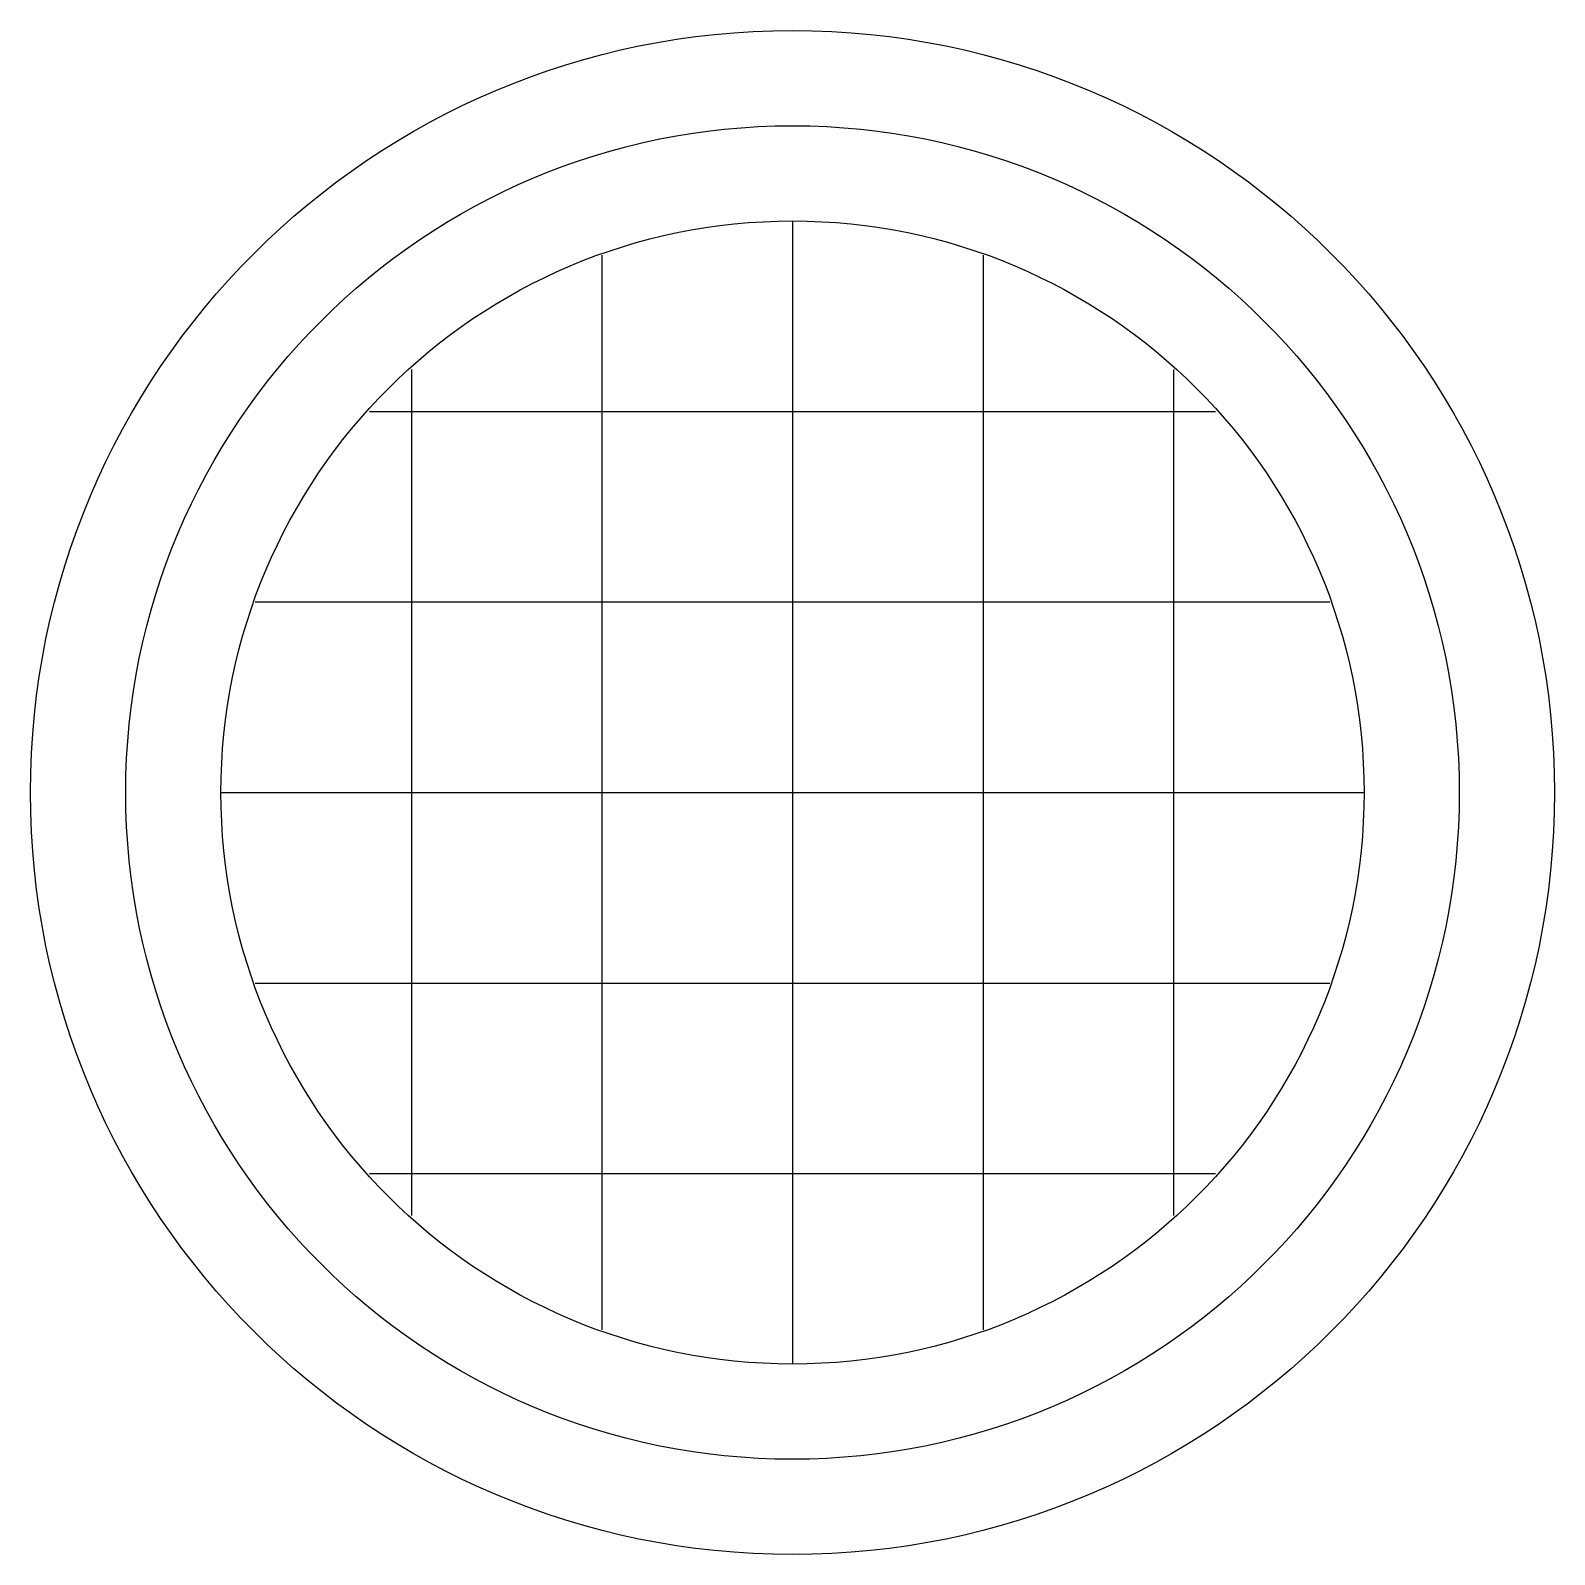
# Model space of a CAD drawing. Header units: inches. Extents: x 0 to 4, y 0 to 4.
import ezdxf

# ---------------------------------------------------------------- set-up
doc = ezdxf.new("R2010")
doc.units = ezdxf.units.IN
doc.header["$MEASUREMENT"] = 0
doc.layers.get('0').update_dxf_attribs({"lineweight": 25, "true_color": 0xffffff})

msp = doc.modelspace()

# ---------------------------------------------------------------- linework, layer by layer
for p, q in [((2, 3.5), (2, 0.5)), ((1.5, 3.41), (1.5, 0.59)), ((2.5, 3.41), (2.5, 0.59)), ((1, 3.11), (1, 0.89)), ((3, 3.11), (3, 0.89)), ((0.89, 3), (3.11, 3)), ((0.59, 2.5), (3.41, 2.5)), ((0.5, 2), (3.5, 2)), ((0.59, 1.5), (3.41, 1.5)), ((0.89, 1), (3.11, 1))]:
    msp.add_line(p, q)
for radius in [2, 1.75, 1.5]:
    msp.add_circle((2, 2), radius)

doc.saveas('drawing.dxf')
